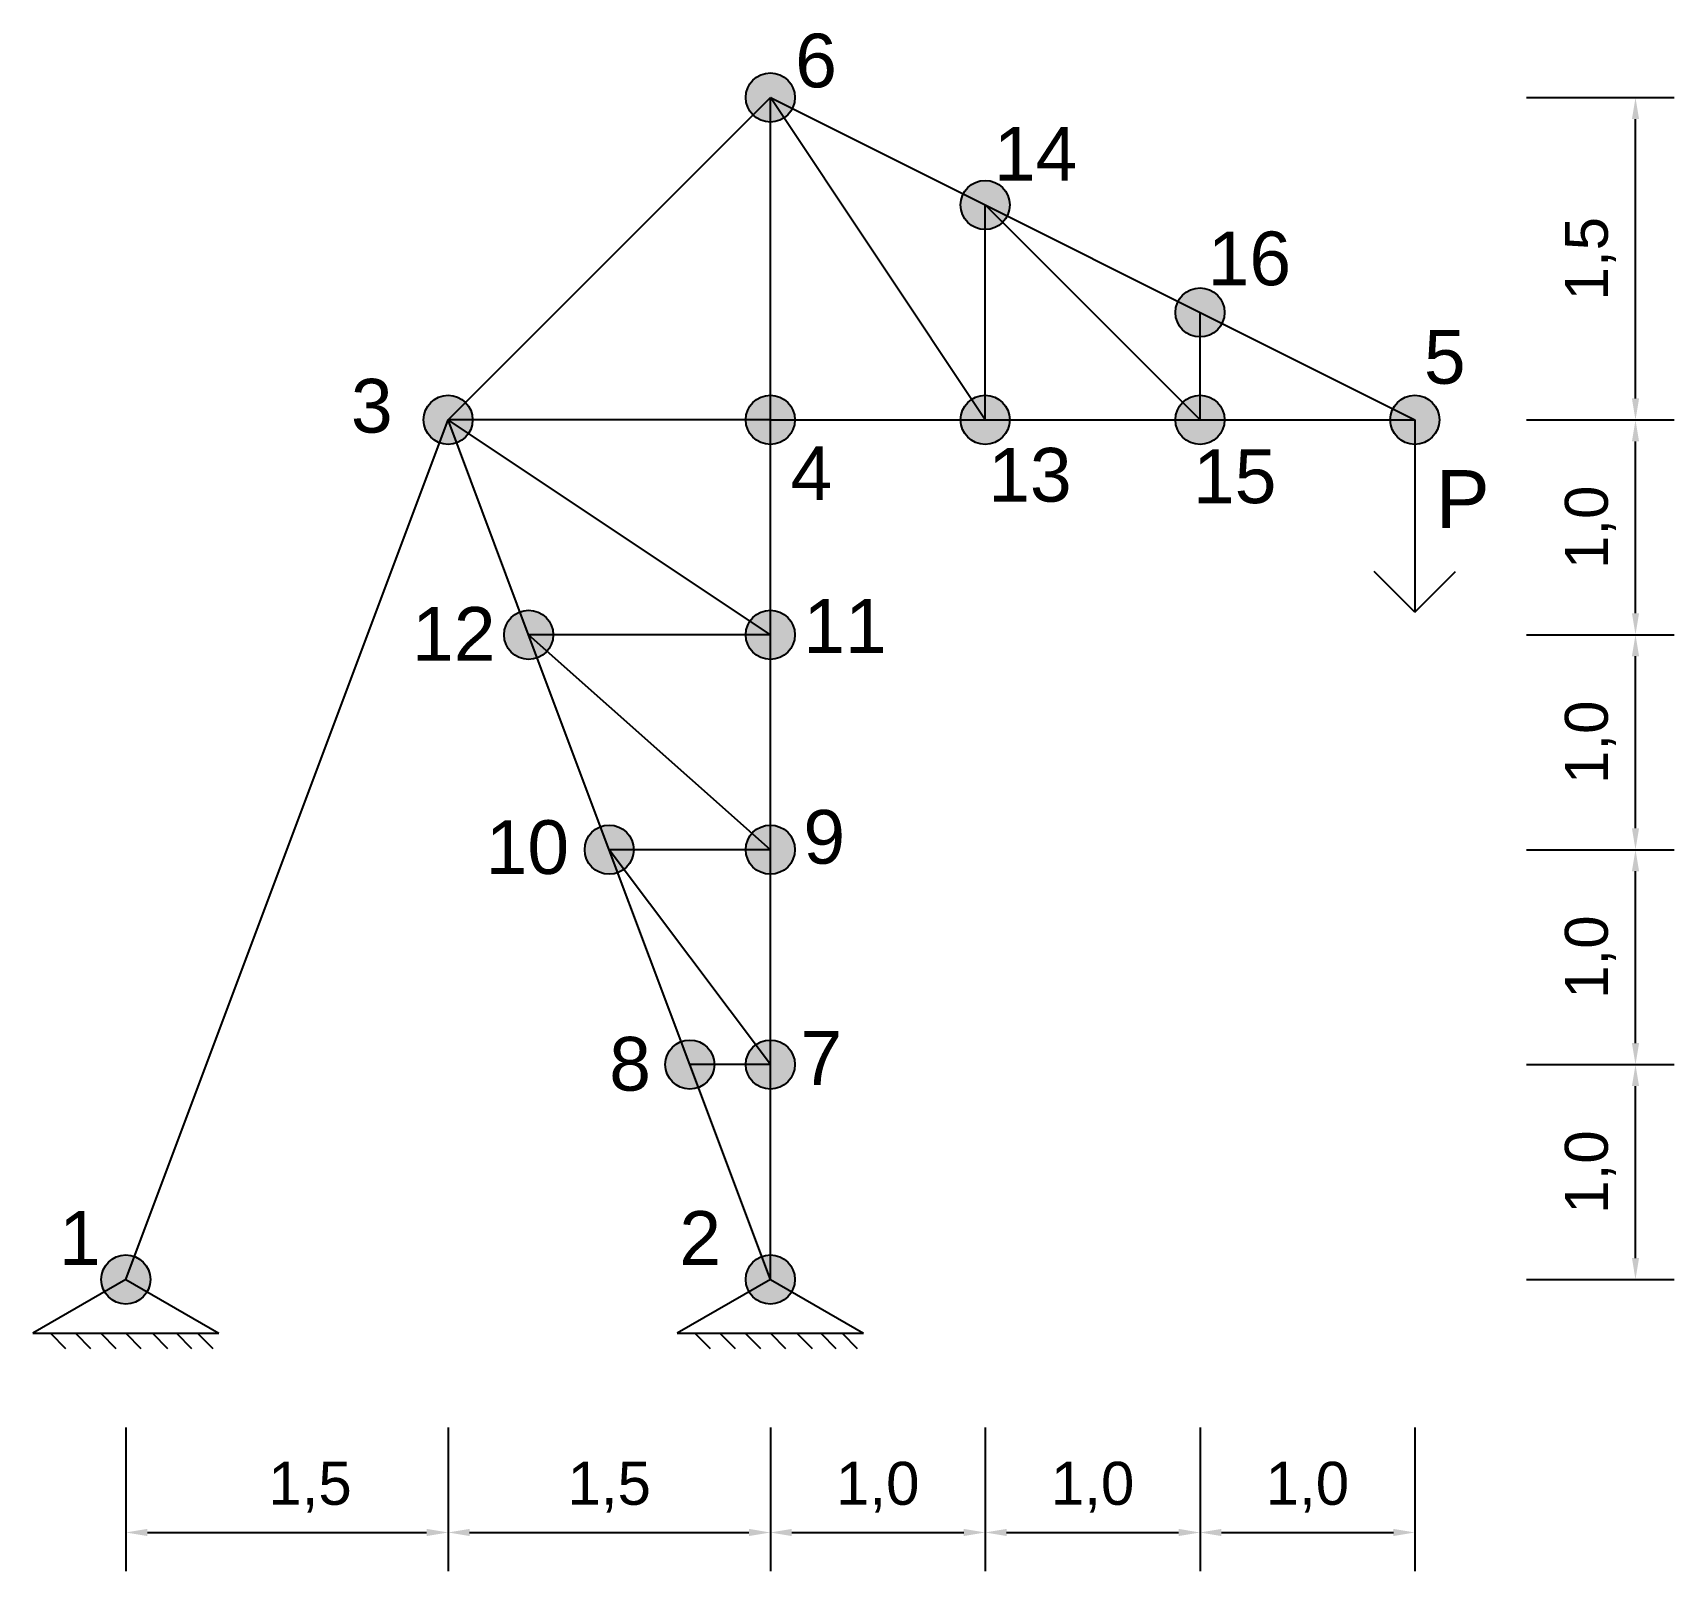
# Model space of a CAD drawing. Header units: millimetres. Extents: x -0.43 to 7.21, y -1.36 to 5.8.
import ezdxf

# ---------------------------------------------------------------- set-up
doc = ezdxf.new("R2010")
doc.units = ezdxf.units.MM
for name, color, linetype in [('Barras', 5, 'Continuous'), ('Fuerza', 6, 'Continuous'), ('Nodos', 1, 'Continuous'), ('Notaciones', 4, 'Continuous')]:
    doc.layers.add(name, color=color, linetype=linetype)
doc.styles.get("Standard").update_dxf_attribs({"font": 'arial.ttf'})
doc.dimstyles.new('StandardModif', dxfattribs={"dimtxt": 0.2, "dimasz": 0.1, "dimexe": 0.18, "dimexo": 0.0625, "dimgap": 0.09, "dimtad": 1, "dimdec": 1, "dimzin": 0, "dimtxsty": 'Standard', "dimcen": 0.09, "dimadec": 0, "dimazin": 0, "dimtfac": 1, "dimtdec": 1, "dimtofl": 0, "dimtmove": 0, "dimatfit": 3, "dimfxl": 1, "dimtolj": 1, "dimtzin": 0, "dimarcsym": 0})

# ---------------------------------------------------------------- blocks, each defined once
blk = doc.blocks.new('ApoyoArticFijo')
for p, q in [((0, 0), (-0.866, -0.5)), ((0, 0), (0.866, -0.5)), ((-0.866, -0.5), (0.866, -0.5)), ((-0.702, -0.5), (-0.561, -0.641)), ((-0.47, -0.5), (-0.328, -0.641)), ((-0.233, -0.5), (-0.092, -0.641)), ((0, -0.5), (0.141, -0.641)), ((0.247, -0.5), (0.389, -0.641)), ((0.47, -0.5), (0.611, -0.641)), ((0.668, -0.5), (0.809, -0.641))]:
    blk.add_line(p, q)
blk = doc.blocks.new('*U18')
for p, q in [((1, 0), (0.7879, 0.2121)), ((0, 0), (1, 0)), ((1, 0), (0.7879, -0.2121))]:
    blk.add_line(p, q)
blk.add_attdef('TEXFUERZA', (0.5611, 0.1094), '', height=0.3)
blk = doc.blocks.new('*D21')
at = {"layer": 'Defpoints', "color": 0, "transparency": 16777216}
for p in [(0, -0.6262), (1.5, -0.6262), (1.5, -1.1772)]:
    blk.add_point(p, dxfattribs=at)
at = {"layer": 'Notaciones', "color": 0, "lineweight": -2, "transparency": 16777216}
for p, q in [((0, -0.6887), (0, -1.3572)), ((1.5, -0.6887), (1.5, -1.3572)), ((0.1, -1.1772), (1.4, -1.1772))]:
    blk.add_line(p, q, dxfattribs=at)
at = {"layer": 'Notaciones', "color": 0, "transparency": 16777216}
for points in [[(0.1, -1.1605), (0.1, -1.1939), (0, -1.1772)], [(1.4, -1.1605), (1.4, -1.1939), (1.5, -1.1772)]]:
    blk.add_solid(points, dxfattribs=at)
at = {"layer": 'Notaciones', "color": 0, "transparency": 16777216, "insert": (0.8573, -0.967), "char_height": 0.2, "attachment_point": 5}
blk.add_mtext('\\A1;1,5', dxfattribs=at)
blk = doc.blocks.new('*D22')
at = {"layer": 'Defpoints', "color": 0, "transparency": 16777216}
for p in [(1.5, -0.6262), (3, -0.6262), (3, -1.1772)]:
    blk.add_point(p, dxfattribs=at)
at = {"layer": 'Notaciones', "color": 0, "lineweight": -2, "transparency": 16777216}
for p, q in [((1.5, -0.6887), (1.5, -1.3572)), ((3, -0.6887), (3, -1.3572)), ((1.6, -1.1772), (2.9, -1.1772))]:
    blk.add_line(p, q, dxfattribs=at)
at = {"layer": 'Notaciones', "color": 0, "transparency": 16777216}
for points in [[(1.6, -1.1605), (1.6, -1.1939), (1.5, -1.1772)], [(2.9, -1.1605), (2.9, -1.1939), (3, -1.1772)]]:
    blk.add_solid(points, dxfattribs=at)
at = {"layer": 'Notaciones', "color": 0, "transparency": 16777216, "insert": (2.25, -0.967), "char_height": 0.2, "attachment_point": 5}
blk.add_mtext('\\A1;1,5', dxfattribs=at)
blk = doc.blocks.new('*D24')
at = {"layer": 'Defpoints', "color": 0, "transparency": 16777216}
for p in [(6.4572, 1), (7.0271, 1), (6.4572, 0)]:
    blk.add_point(p, dxfattribs=at)
at = {"layer": 'Notaciones', "color": 0, "lineweight": -2, "transparency": 16777216}
for p, q in [((6.5197, 1), (7.2071, 1)), ((7.0271, 0.1), (7.0271, 0.9)), ((6.5197, 0), (7.2071, 0))]:
    blk.add_line(p, q, dxfattribs=at)
at = {"layer": 'Notaciones', "color": 0, "transparency": 16777216}
for points in [[(7.0105, 0.9), (7.0438, 0.9), (7.0271, 1)], [(7.0105, 0.1), (7.0438, 0.1), (7.0271, 0)]]:
    blk.add_solid(points, dxfattribs=at)
at = {"layer": 'Notaciones', "color": 0, "transparency": 16777216, "insert": (6.817, 0.5), "char_height": 0.2, "attachment_point": 5, "rotation": 90}
blk.add_mtext('\\A1;1,0', dxfattribs=at)
blk = doc.blocks.new('*D25')
at = {"layer": 'Defpoints', "color": 0, "transparency": 16777216}
for p in [(6.4572, 2), (7.0271, 2), (6.4572, 1)]:
    blk.add_point(p, dxfattribs=at)
at = {"layer": 'Notaciones', "color": 0, "lineweight": -2, "transparency": 16777216}
for p, q in [((6.5197, 2), (7.2071, 2)), ((7.0271, 1.1), (7.0271, 1.9)), ((6.5197, 1), (7.2071, 1))]:
    blk.add_line(p, q, dxfattribs=at)
at = {"layer": 'Notaciones', "color": 0, "transparency": 16777216}
for points in [[(7.0105, 1.9), (7.0438, 1.9), (7.0271, 2)], [(7.0105, 1.1), (7.0438, 1.1), (7.0271, 1)]]:
    blk.add_solid(points, dxfattribs=at)
at = {"layer": 'Notaciones', "color": 0, "transparency": 16777216, "insert": (6.817, 1.5), "char_height": 0.2, "attachment_point": 5, "rotation": 90}
blk.add_mtext('\\A1;1,0', dxfattribs=at)
blk = doc.blocks.new('*D26')
at = {"layer": 'Defpoints', "color": 0, "transparency": 16777216}
for p in [(6.4572, 3), (7.0271, 3), (6.4572, 2)]:
    blk.add_point(p, dxfattribs=at)
at = {"layer": 'Notaciones', "color": 0, "lineweight": -2, "transparency": 16777216}
for p, q in [((6.5197, 3), (7.2071, 3)), ((7.0271, 2.1), (7.0271, 2.9)), ((6.5197, 2), (7.2071, 2))]:
    blk.add_line(p, q, dxfattribs=at)
at = {"layer": 'Notaciones', "color": 0, "transparency": 16777216}
for points in [[(7.0105, 2.9), (7.0438, 2.9), (7.0271, 3)], [(7.0105, 2.1), (7.0438, 2.1), (7.0271, 2)]]:
    blk.add_solid(points, dxfattribs=at)
at = {"layer": 'Notaciones', "color": 0, "transparency": 16777216, "insert": (6.817, 2.5), "char_height": 0.2, "attachment_point": 5, "rotation": 90}
blk.add_mtext('\\A1;1,0', dxfattribs=at)
blk = doc.blocks.new('*D27')
at = {"layer": 'Defpoints', "color": 0, "transparency": 16777216}
for p in [(6.4572, 4), (7.0271, 4), (6.4572, 3)]:
    blk.add_point(p, dxfattribs=at)
at = {"layer": 'Notaciones', "color": 0, "lineweight": -2, "transparency": 16777216}
for p, q in [((6.5197, 4), (7.2071, 4)), ((7.0271, 3.1), (7.0271, 3.9)), ((6.5197, 3), (7.2071, 3))]:
    blk.add_line(p, q, dxfattribs=at)
at = {"layer": 'Notaciones', "color": 0, "transparency": 16777216}
for points in [[(7.0105, 3.9), (7.0438, 3.9), (7.0271, 4)], [(7.0105, 3.1), (7.0438, 3.1), (7.0271, 3)]]:
    blk.add_solid(points, dxfattribs=at)
at = {"layer": 'Notaciones', "color": 0, "transparency": 16777216, "insert": (6.817, 3.5), "char_height": 0.2, "attachment_point": 5, "rotation": 90}
blk.add_mtext('\\A1;1,0', dxfattribs=at)
blk = doc.blocks.new('*D28')
at = {"layer": 'Defpoints', "color": 0, "transparency": 16777216}
for p in [(6.4572, 5.5), (7.0271, 5.5), (6.4572, 4)]:
    blk.add_point(p, dxfattribs=at)
at = {"layer": 'Notaciones', "color": 0, "lineweight": -2, "transparency": 16777216}
for p, q in [((6.5197, 5.5), (7.2071, 5.5)), ((7.0271, 4.1), (7.0271, 5.4)), ((6.5197, 4), (7.2071, 4))]:
    blk.add_line(p, q, dxfattribs=at)
at = {"layer": 'Notaciones', "color": 0, "transparency": 16777216}
for points in [[(7.0105, 5.4), (7.0438, 5.4), (7.0271, 5.5)], [(7.0105, 4.1), (7.0438, 4.1), (7.0271, 4)]]:
    blk.add_solid(points, dxfattribs=at)
at = {"layer": 'Notaciones', "color": 0, "transparency": 16777216, "insert": (6.817, 4.75), "char_height": 0.2, "attachment_point": 5, "rotation": 90}
blk.add_mtext('\\A1;1,5', dxfattribs=at)
blk = doc.blocks.new('*D29')
at = {"layer": 'Defpoints', "color": 0, "transparency": 16777216}
for p in [(3, -0.6262), (4, -0.6262), (4, -1.1772)]:
    blk.add_point(p, dxfattribs=at)
at = {"layer": 'Notaciones', "color": 0, "lineweight": -2, "transparency": 16777216}
for p, q in [((3, -0.6887), (3, -1.3572)), ((4, -0.6887), (4, -1.3572)), ((3.1, -1.1772), (3.9, -1.1772))]:
    blk.add_line(p, q, dxfattribs=at)
at = {"layer": 'Notaciones', "color": 0, "transparency": 16777216}
for points in [[(3.1, -1.1605), (3.1, -1.1939), (3, -1.1772)], [(3.9, -1.1605), (3.9, -1.1939), (4, -1.1772)]]:
    blk.add_solid(points, dxfattribs=at)
at = {"layer": 'Notaciones', "color": 0, "transparency": 16777216, "insert": (3.5, -0.967), "char_height": 0.2, "attachment_point": 5}
blk.add_mtext('\\A1;1,0', dxfattribs=at)
blk = doc.blocks.new('*D30')
at = {"layer": 'Defpoints', "color": 0, "transparency": 16777216}
for p in [(4, -0.6262), (5, -0.6262), (5, -1.1772)]:
    blk.add_point(p, dxfattribs=at)
at = {"layer": 'Notaciones', "color": 0, "lineweight": -2, "transparency": 16777216}
for p, q in [((4, -0.6887), (4, -1.3572)), ((5, -0.6887), (5, -1.3572)), ((4.1, -1.1772), (4.9, -1.1772))]:
    blk.add_line(p, q, dxfattribs=at)
at = {"layer": 'Notaciones', "color": 0, "transparency": 16777216}
for points in [[(4.1, -1.1605), (4.1, -1.1939), (4, -1.1772)], [(4.9, -1.1605), (4.9, -1.1939), (5, -1.1772)]]:
    blk.add_solid(points, dxfattribs=at)
at = {"layer": 'Notaciones', "color": 0, "transparency": 16777216, "insert": (4.5, -0.967), "char_height": 0.2, "attachment_point": 5}
blk.add_mtext('\\A1;1,0', dxfattribs=at)
blk = doc.blocks.new('*D31')
at = {"layer": 'Defpoints', "color": 0, "transparency": 16777216}
for p in [(5, -0.6262), (6, -0.6262), (6, -1.1772)]:
    blk.add_point(p, dxfattribs=at)
at = {"layer": 'Notaciones', "color": 0, "lineweight": -2, "transparency": 16777216}
for p, q in [((5, -0.6887), (5, -1.3572)), ((6, -0.6887), (6, -1.3572)), ((5.1, -1.1772), (5.9, -1.1772))]:
    blk.add_line(p, q, dxfattribs=at)
at = {"layer": 'Notaciones', "color": 0, "transparency": 16777216}
for points in [[(5.1, -1.1605), (5.1, -1.1939), (5, -1.1772)], [(5.9, -1.1605), (5.9, -1.1939), (6, -1.1772)]]:
    blk.add_solid(points, dxfattribs=at)
at = {"layer": 'Notaciones', "color": 0, "transparency": 16777216, "insert": (5.5, -0.967), "char_height": 0.2, "attachment_point": 5}
blk.add_mtext('\\A1;1,0', dxfattribs=at)

msp = doc.modelspace()

# ---------------------------------------------------------------- hatches: boundary and pattern name
at = {"layer": 'Nodos'}
h = msp.add_hatch(color=256, dxfattribs=at)
h.dxf.hatch_style = 1
edge = h.paths.add_edge_path()
edge.add_arc((3, 5.5), 0.1143, 0, 360)
h = msp.add_hatch(color=256, dxfattribs=at)
h.dxf.hatch_style = 1
edge = h.paths.add_edge_path()
edge.add_arc((4, 5), 0.1143, 0, 360)
h = msp.add_hatch(color=256, dxfattribs=at)
h.dxf.hatch_style = 1
edge = h.paths.add_edge_path()
edge.add_arc((5, 4.5), 0.1143, 0, 360)
h = msp.add_hatch(color=256, dxfattribs=at)
h.dxf.hatch_style = 1
edge = h.paths.add_edge_path()
edge.add_arc((1.5, 4), 0.1143, 0, 360)
h = msp.add_hatch(color=256, dxfattribs=at)
h.dxf.hatch_style = 1
edge = h.paths.add_edge_path()
edge.add_arc((3, 4), 0.1143, 0, 360)
h = msp.add_hatch(color=256, dxfattribs=at)
h.dxf.hatch_style = 1
edge = h.paths.add_edge_path()
edge.add_arc((4, 4), 0.1143, 0, 360)
h = msp.add_hatch(color=256, dxfattribs=at)
h.dxf.hatch_style = 1
edge = h.paths.add_edge_path()
edge.add_arc((5, 4), 0.1143, 0, 360)
h = msp.add_hatch(color=256, dxfattribs=at)
h.dxf.hatch_style = 1
edge = h.paths.add_edge_path()
edge.add_arc((6, 4), 0.1143, 0, 360)
h = msp.add_hatch(color=256, dxfattribs=at)
h.dxf.hatch_style = 1
edge = h.paths.add_edge_path()
edge.add_arc((1.875, 3), 0.1143, 0, 360)
h = msp.add_hatch(color=256, dxfattribs=at)
h.dxf.hatch_style = 1
edge = h.paths.add_edge_path()
edge.add_arc((3, 3), 0.1143, 0, 360)
h = msp.add_hatch(color=256, dxfattribs=at)
h.dxf.hatch_style = 1
edge = h.paths.add_edge_path()
edge.add_arc((2.25, 2), 0.1143, 0, 360)
h = msp.add_hatch(color=256, dxfattribs=at)
h.dxf.hatch_style = 1
edge = h.paths.add_edge_path()
edge.add_arc((3, 2), 0.1143, 0, 360)
h = msp.add_hatch(color=256, dxfattribs=at)
h.dxf.hatch_style = 1
edge = h.paths.add_edge_path()
edge.add_arc((2.625, 1), 0.1143, 0, 360)
h = msp.add_hatch(color=256, dxfattribs=at)
h.dxf.hatch_style = 1
edge = h.paths.add_edge_path()
edge.add_arc((3, 1), 0.1143, 0, 360)
h = msp.add_hatch(color=256, dxfattribs=at)
h.dxf.hatch_style = 1
edge = h.paths.add_edge_path()
edge.add_arc((0, 0), 0.1143, 0, 360)
h = msp.add_hatch(color=256, dxfattribs=at)
h.dxf.hatch_style = 1
edge = h.paths.add_edge_path()
edge.add_arc((3, 0), 0.1143, 0, 360)

# ---------------------------------------------------------------- linework, layer by layer
at = {"layer": 'Barras'}
for p, q in [((1.5, 4), (3, 5.5)), ((3, 4), (3, 5.5)), ((4, 4), (3, 5.5)), ((3, 5.5), (4, 5)), ((4, 4), (4, 5)), ((5, 4), (4, 5)), ((4, 5), (5, 4.5)), ((5, 4), (5, 4.5)), ((5, 4.5), (6, 4)), ((0, 0), (1.5, 4)), ((3, 4), (1.5, 4)), ((3, 3), (1.5, 4)), ((1.875, 3), (1.5, 4)), ((3, 3), (3, 4)), ((3, 4), (4, 4)), ((4, 4), (5, 4)), ((5, 4), (6, 4)), ((3, 3), (1.875, 3)), ((3, 2), (1.875, 3)), ((2.25, 2), (1.875, 3)), ((3, 2), (3, 3)), ((3, 2), (2.25, 2)), ((3, 1), (2.25, 2)), ((2.625, 1), (2.25, 2)), ((3, 1), (3, 2)), ((3, 1), (2.625, 1)), ((3, 0), (2.625, 1)), ((3, 0), (3, 1))]:
    msp.add_line(p, q, dxfattribs=at)
at = {"layer": 'Nodos'}
for centre in [(3, 5.5), (4, 5), (5, 4.5), (1.5, 4), (3, 4), (4, 4), (5, 4), (6, 4), (1.875, 3), (3, 3), (2.25, 2), (3, 2), (2.625, 1), (3, 1), (0, 0), (3, 0)]:
    msp.add_circle(centre, 0.1143, dxfattribs=at)

# ---------------------------------------------------------------- block references
at = {"layer": 'Fuerza'}
ref = msp.add_blockref('*U18', (6, 4), dxfattribs=dict(at, xscale=0.8954094715885083, yscale=0.8954094715885083, zscale=0.8954094715885083, rotation=270))
ref.add_attrib('TEXFUERZA', 'P', (6.0979, 3.4976), dxfattribs={"layer": '0', "height": 0.2686})
at = {"layer": 'Notaciones', "xscale": 0.5, "yscale": 0.5, "zscale": 0.5}
for p in [(0, 0), (3, 0)]:
    msp.add_blockref('ApoyoArticFijo', p, dxfattribs=at)

# ---------------------------------------------------------------- texts
at = {"layer": 'Notaciones'}
for s, p in [('6', (3.1156, 5.5473)), ('14', (4.0403, 5.1134)), ('16', (5.0357, 4.6264)), ('5', (6.0423, 4.1681)), ('3', (1.0477, 3.9408)), ('4', (3.0939, 3.6266)), ('13', (4.0141, 3.6196)), ('15', (4.9674, 3.6124)), ('12', (1.3324, 2.8792)), ('11', (3.1534, 2.9159)), ('10', (1.6748, 1.887)), ('9', (3.1538, 1.9347)), ('7', (3.1403, 0.9057)), ('8', (2.25, 0.8788)), ('1', (-0.3113, 0.0682)), ('2', (2.5765, 0.0682))]:
    msp.add_text(s, height=0.25, dxfattribs=at).set_placement(p)

# ---------------------------------------------------------------- dimensions: what is measured, and where the dimension line sits
for base, p1, p2, picture, middle in [((7.0271, 5.5), (6.4572, 4), (6.4572, 5.5), '*D28', (6.817, 4.75)), ((7.0271, 4), (6.4572, 3), (6.4572, 4), '*D27', (6.817, 3.5)), ((7.0271, 3), (6.4572, 2), (6.4572, 3), '*D26', (6.817, 2.5)), ((7.0271, 2), (6.4572, 1), (6.4572, 2), '*D25', (6.817, 1.5))]:
    dim = msp.add_linear_dim(base=base, p1=p1, p2=p2, angle=90, dimstyle='StandardModif', override={"dimtmove": 1}, dxfattribs=at)
    dim.commit()
    dim.dimension.update_dxf_attribs({"geometry": picture, "text_midpoint": middle})
dim = msp.add_linear_dim(base=(7.0271, 1), p1=(6.4572, 0), p2=(6.4572, 1), angle=90, dimstyle='StandardModif', dxfattribs=at)
dim.commit()
dim.dimension.update_dxf_attribs({"geometry": '*D24', "text_midpoint": (6.817, 0.5)})
dim = msp.add_linear_dim(base=(1.5, -1.1772), p1=(0, -0.6262), p2=(1.5, -0.6262), dimstyle='StandardModif', dxfattribs=at)
dim.commit()
dim.dimension.update_dxf_attribs({"geometry": '*D21', "text_midpoint": (0.8573, -1.1772), "dimtype": 160})
for base, p1, p2, picture, middle in [((3, -1.1772), (1.5, -0.6262), (3, -0.6262), '*D22', (2.25, -0.967)), ((5, -1.1772), (4, -0.6262), (5, -0.6262), '*D30', (4.5, -0.967)), ((6, -1.1772), (5, -0.6262), (6, -0.6262), '*D31', (5.5, -0.967))]:
    dim = msp.add_linear_dim(base=base, p1=p1, p2=p2, dimstyle='StandardModif', override={"dimtmove": 1}, dxfattribs=at)
    dim.commit()
    dim.dimension.update_dxf_attribs({"geometry": picture, "text_midpoint": middle})
dim = msp.add_linear_dim(base=(4, -1.1772), p1=(3, -0.6262), p2=(4, -0.6262), dimstyle='StandardModif', dxfattribs=at)
dim.commit()
dim.dimension.update_dxf_attribs({"geometry": '*D29', "text_midpoint": (3.5, -0.967)})

doc.saveas('drawing.dxf')
